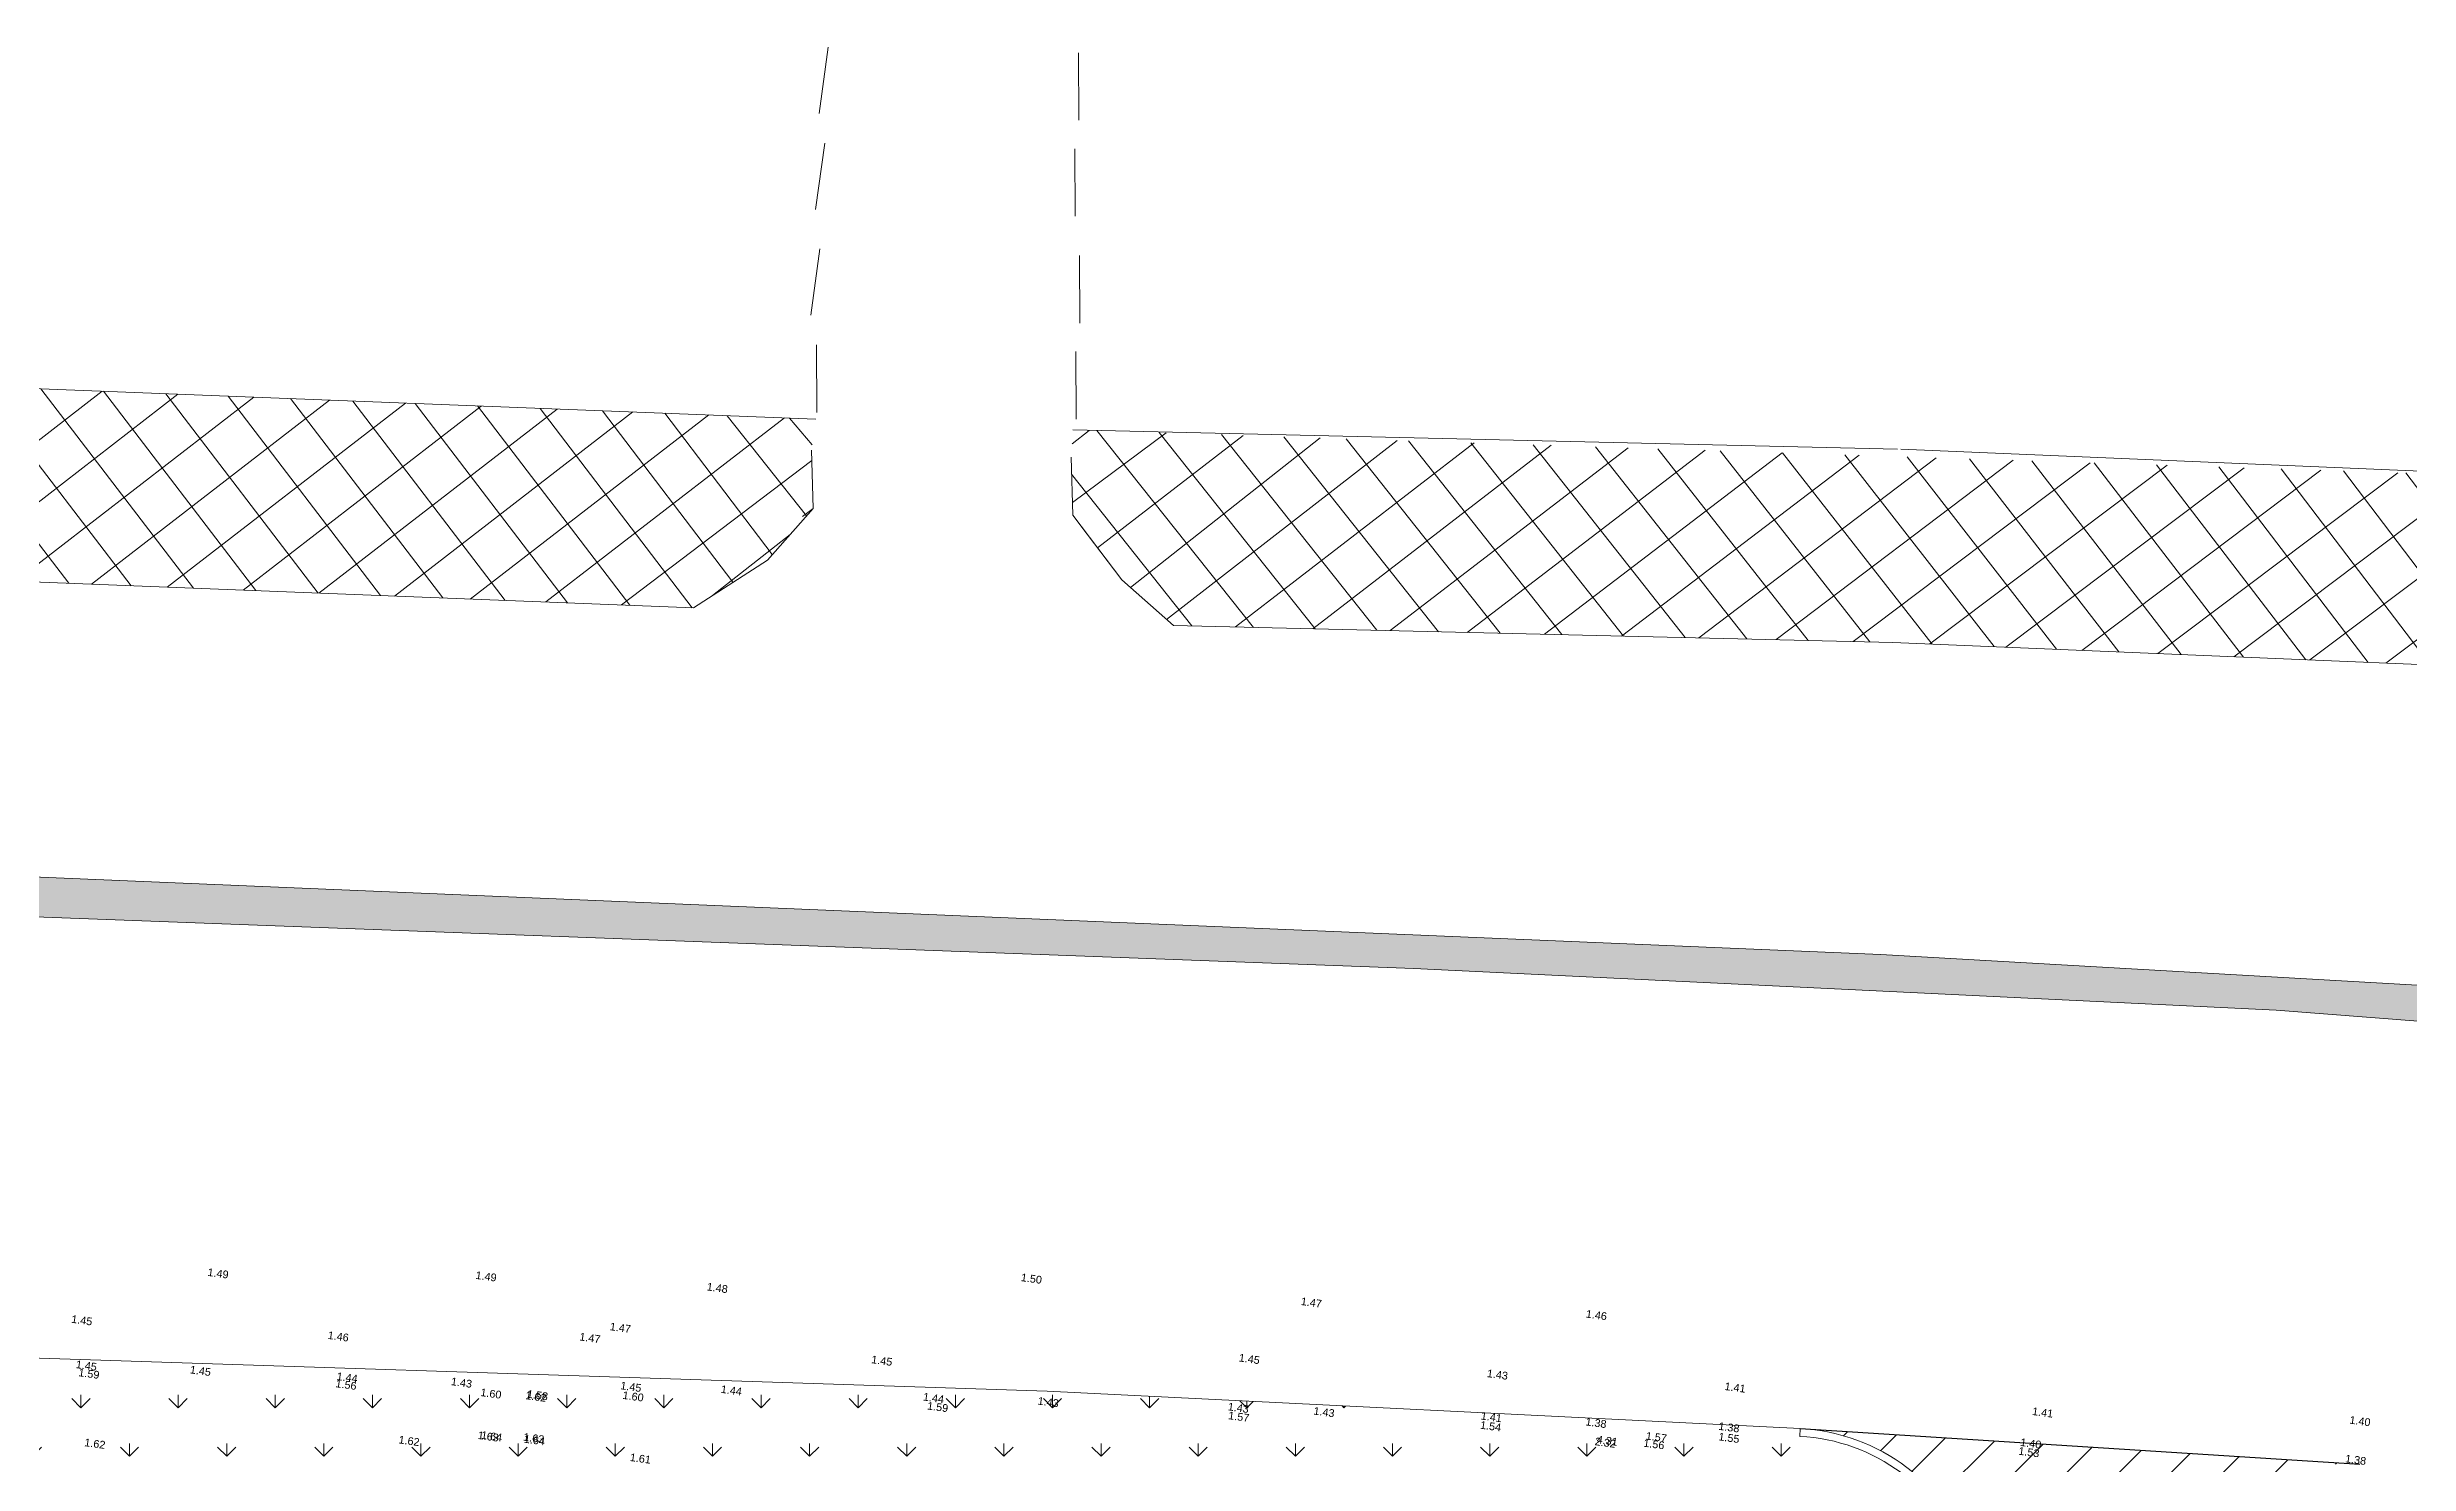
# Model space of a CAD drawing. Header units: millimetres. Extents: x -286774 to 170591, y -126585 to 81607.
# Drawn here: x -63320 to -2200, y 44583 to 81236 of the extents above; entities that cross this region are included whole.
import ezdxf

# ---------------------------------------------------------------- set-up
doc = ezdxf.new("R2010")
doc.units = ezdxf.units.MM
doc.header["$LTSCALE"] = 100
doc.header["$MEASUREMENT"] = 0
for name, color, linetype, lineweight in [('3.Curb', 6, 'Continuous', 15), ('ARC-VIEW', 90, 'Continuous', 5), ('ARC_HATCH', 8, 'Continuous', 9), ('TAN CANG-profile- REVISE1$0$8', 17, 'Continuous', 0)]:
    doc.layers.add(name, color=color, linetype=linetype, lineweight=lineweight)
doc.layers.add('Elevation', color=1, linetype='Continuous', plot=False)
doc.styles.get("Standard").update_dxf_attribs({"font": 'arial.ttf'})
pattern_1 = [(90, (-806731.8531837878, -471948.6691231354), (-1257.23585680964, 1257.235856790361), [333.3749999999998, -2181.096713599998]), (45.0000000004393, (-806731.8531837878, -471948.6691231354), (-1257.235856959321, 1257.235856940042), [333.3749999999997, -1444.624999999999]), (135.0000000004393, (-806731.8531837878, -471948.6691231354), (-1257.235856940042, -1257.235856959321), [333.3750000000001, -1444.625])]

msp = doc.modelspace()

# ---------------------------------------------------------------- hatches: boundary and pattern name
at = {"layer": 'ARC_HATCH'}
h = msp.add_hatch(dxfattribs=at)
h.set_pattern_fill('ANSI31', color=256, scale=300, angle=-7.830578339296972, style=0)
h.set_pattern_definition([(45.00000000044232, (-67326.06832770281, -76581.45206561216), (-673.519209085386, 673.5192090749871), [])])
edge = h.paths.add_edge_path()
edge.add_line((-17951.96605207724, 45491.28811772565), (-3469.622942011745, 44570.2860352595))
edge.add_arc((-3799.994029289461, 39581.21247986048), 4999.999999856129, 86.21146612202753, 152.0566139728297)
edge.add_line((-8217.049262736342, 41924.20694480643), (-8799.994097613322, 39360.98764458434))
edge.add_line((-8799.994097528397, 39360.98764460087), (-8799.999825022474, 20835.572820916))
edge.add_line((-8799.999825021252, 20835.57282099292), (-13200.09036469663, 20809.55286417309))
edge.add_line((-13200.0903647081, 20809.55286409003), (-13200.0846272051, 39397.07485001))
edge.add_line((-13200.08462728281, 39397.07485003951), (-13467.23875030479, 42109.95340818899))
edge.add_arc((-18200.08428765589, 40497.44817846997), 4999.999999679447, 18.81424516401842, 87.15588117986705)
at = {"layer": 'TAN CANG-profile- REVISE1$0$8'}
h = msp.add_hatch(dxfattribs=at)
h.set_pattern_fill('ANSI37', color=256, scale=10000, angle=-7.830578339296972, style=0)
h.set_pattern_definition([(37.16942166070303, (-763304756.1417773, -1100613173.810192), (-755.2174082202635, 996.0655933828194), []), (127.169421660703, (-763304756.1417773, -1100613173.810192), (-996.0655933828194, -755.2174082202635), [])])
h.paths.add_polyline_path([(-84427.1524652947, 73215.65404080319), (-83986.19209315378, 70875.80008298832), (-83774.80742644437, 70597.00222867606), (-83174.36002217629, 69515.51740557172), (-82117.43669085251, 68121.52813359418), (-46597.49415185384, 66732.76282678878), (-44679.61576527089, 67967.36423074956), (-43497.01115925726, 69303.08541568137), (-43539.86285525514, 70807.33957225319), (-43429.10363860358, 71612.70471740699)])
h.paths.add_polyline_path([(-15553.57743349858, 65836.61842900065), (960.8483577513834, 65140.95863336454), (2016.080544725293, 65941.05494841501), (2910.20878289931, 67469.7599169363), (3370.184548493009, 68508.44666575601), (4037.698532285984, 70015.78244595522), (-36771.91649525904, 71335.54263824197), (-36821.2790450115, 70632.53531400643), (-36778.42734840245, 69128.28115662858), (-35510.1193529556, 67455.4940316571), (-34174.3981655644, 66272.8894260272)])
h = msp.add_hatch(dxfattribs=at)
h.set_pattern_fill('GRASS', color=256, scale=70, angle=-7.830578339296972)
h.set_pattern_definition(pattern_1)
h.paths.add_polyline_path([(-162229.1703474589, 54739.94069029398), (-154926.5222732646, 56202.84225944064), (-147439.8553905435, 57351.81163285307), (-132099.3972806593, 58844.30071909905), (-116577.660195743, 59490.10179865673), (-101244.5083177762, 59561.90872411391), (-72623.41691355198, 59074.31552011213), (-27952.87098887283, 57399.47164868099), (-5630.177380227251, 56317.36957735803), (5507.190135904821, 55459.38559091861), (16620.63459146419, 54292.67946959518), (17600.99965588993, 54157.85308914528), (18124.88877199357, 54335.53116217793), (18192.30195939727, 54825.71368262534), (17980.91729363252, 55104.51153680765), (5937.738944076118, 56511.04338488916), (-15866.23796111159, 57761.58483267693), (-64944.85204426362, 59819.4624405197), (-89499.1799408563, 60866.85534520082), (-113991.8431062577, 61517.1303456505), (-121513.1138861688, 61302.87186609786), (-138596.8032437545, 60715.31392945659), (-147609.2728571604, 60164.78395726306), (-156703.4963575786, 59299.9745205443), (-165705.4766945411, 58013.55152426336), (-174441.2168188735, 56198.18086922921), (-182736.7196807279, 53746.52846289678), (-190417.9882695719, 50551.26019021102), (-191254.3818477303, 49917.10618002278), (-191355.5016302972, 49181.83239834935), (-190111.7551252138, 45514.60859693728), (-189410.1879396159, 45168.39755351057), (-188674.9141675085, 45067.27777225927), (-182570.6714659911, 48126.77549222753), (-176097.4779635517, 50735.99403778564), (-169301.5665844643, 52929.0201932068)])
h = msp.add_hatch(dxfattribs=at)
h.set_pattern_fill('GRASS', color=256, scale=70, angle=-7.830578339296972)
h.set_pattern_definition(pattern_1)
edge = h.paths.add_edge_path()
edge.add_arc((-18200.08428708604, 40497.44817911358), 4799.999999430394, 19.73306017940991, 87.15588117986334)
edge.add_line((-17961.91378501616, 45291.53566339951), (-17951.96605193458, 45491.28811856527))
edge.add_arc((-18200.08428666671, 40497.44817953727), 4999.999998935446, 87.15560626068383, 87.1558811956573)
edge.add_line((-17951.99001511722, 45491.2893084477), (-37436.21318816132, 46459.26647183787))
edge.add_line((-37436.21318809234, 46459.26647197695), (-70634.09768255858, 47548.84941871867))
edge.add_line((-70634.09768259991, 47548.84941870552), (-70733.08408778242, 45352.14354602351))
edge.add_line((-70733.08408774645, 45352.14354590951), (-70760.35881910415, 44551.50757545511))
edge.add_line((-70760.35881912243, 44551.5075755272), (-70781.67046535783, 44273.91489036234))
edge.add_line((-70781.67046529544, 44273.91489035751), (-49559.27344414155, 43475.24225016129))
edge.add_line((-49559.27344414825, 43475.24225022238), (-32652.37746863451, 42838.97692937347))
edge.add_line((-32652.37746864371, 42838.9769293409), (-13681.96005842643, 42118.11268727107))

# ---------------------------------------------------------------- linework, layer by layer
at = {"ltscale": 0.5}
msp.add_line((-17951.96605207724, 45491.28811772565), (-3469.622941071633, 44570.28603491776), dxfattribs=at)
at = {"layer": '3.Curb', "flags": 128}
msp.add_lwpolyline([(-17951.99001467729, 45491.28930814656, -0.3073614288290949), (-13467.23875030386, 42109.953408202), (-13681.96005829028, 42118.11268631979, 0.3029789761542394), (-17961.91378543538, 45291.53566297585), (-17951.96605219541, 45491.28811774189)], format="xyb", dxfattribs=at)
at = {"layer": 'ARC-VIEW'}
for p, q in [((-43104.55094598047, 81235.99888093276), (-43340.49710475979, 79520.36005952048)), ((-36621.91329381941, 79345.55580021524), (-36631.05839609483, 81094.90121628596)), ((-43196.5256264637, 78751.37968441834), (-43432.47178501869, 77035.74086201254)), ((-36713.88797367096, 76860.93660216995), (-36723.03307597886, 78610.28201800447)), ((-43322.2069004568, 76021.66922645051), (-43558.15305939864, 74306.03040385725)), ((-36594.4779880353, 74097.5195514245), (-36603.62309114926, 75846.86496664783)), ((-43414.18158066273, 73537.05002845394), (-43405.0364791489, 71787.70461296932)), ((-36686.45266851853, 71612.90035491005), (-36695.59777070838, 73362.24577072832)), ((-43429.10363860358, 71612.70471740699), (-84427.1524652947, 73215.65404080319)), ((-15435.806828434, 70832.3280931971), (-36771.91649525904, 71335.54263824197)), ((-43539.86285525514, 70807.33957225319), (-43497.01115925726, 69303.08541568137)), ((-36778.42734840245, 69128.28115662858), (-36821.2790450115, 70632.53531400643)), ((-43497.01115925726, 69303.08541568137), (-44679.61576527089, 67967.36423074956)), ((-43497.01115925726, 69303.08541568137), (-43775.80901381013, 69091.70074984738)), ((-35510.1193529556, 67455.4940316571), (-36567.04268377449, 68849.48330380589)), ((-46597.49415185384, 66732.76282678878), (-82117.43669085251, 68121.52813359418)), ((-44679.61576527089, 67967.36423074956), (-46597.49415185384, 66732.76282678878)), ((-34174.3981655644, 66272.8894260272), (-35510.1193529556, 67455.4940316571)), ((-15553.69960566075, 65833.71815721867), (-34174.3981655644, 66272.8894260272)), ((-15866.23812025739, 57761.58484180861), (5937.738943807431, 56511.04338468543))]:
    msp.add_line(p, q, dxfattribs=at)
at = {"layer": 'ARC-VIEW', "flags": 128}
for points in [[(-15343.14220144774, 70832.18816749183), (4037.698532285984, 70015.78244595522)], [(-15553.57743349858, 65836.61842900065), (960.8483577513834, 65140.95863336454)], [(-113991.8431065264, 61517.13034544677), (-89499.17994115746, 60866.85534476092), (-64944.8520445649, 59819.46244007979), (-15866.23821762635, 57761.58484340693)], [(-72623.41691382066, 59074.3155199084), (-27952.870989174, 57399.47164824112), (-5630.177380377776, 56317.36957713806), (5507.190135636134, 55459.38559071488), (16620.63452630374, 54292.67947614986)], [(-70634.09768023796, 47548.84941838072), (-37436.21318824298, 46459.26647175699), (-17951.96605207724, 45491.28811772565)]]:
    msp.add_lwpolyline(points, dxfattribs=at)
at = {"layer": 'TAN CANG-profile- REVISE1$0$8'}
for p, q in [((-35510.1193529556, 67455.4940316571), (-36778.42734840245, 69128.28115662858)), ((-44679.61576527089, 67967.36423074956), (-46597.49415185384, 66732.76282678878)), ((-34174.3981655644, 66272.8894260272), (-35510.1193529556, 67455.4940316571))]:
    msp.add_line(p, q, dxfattribs=at)

# ---------------------------------------------------------------- texts
at = {"layer": 'Elevation'}
for s, p in [('1.49', (-59179.79591541062, 49446.68458629791, 1486.5)), ('1.49', (-52242.61891223234, 49368.80752355747, 1487.4)), ('1.48', (-46260.11533962016, 49070.94800446655, 1481.9)), ('1.50', (-38129.73162840982, 49311.47232679876, 1495.8)), ('1.45', (-62706.61960916314, 48233.88521182981, 1453.2)), ('1.47', (-30884.35620979127, 48693.56938818588, 1472.5)), ('1.46', (-23506.43264764547, 48369.34600232415, 1461.3)), ('1.46', (-56069.26806761825, 47816.69364513743, 1459.3)), ('1.47', (-49555.95200746122, 47776.92053233976, 1472)), ('1.47', (-48768.02105252224, 48041.0321948699, 1473.4)), ('1.45', (-62588.73480667872, 47060.88617800396, 1448.9)), ('1.45', (-59636.80025999481, 46924.42947647332, 1447)), ('1.45', (-42001.02583889465, 47188.11438577781, 1446.8)), ('1.45', (-32489.86386352358, 47232.68834461157, 1451)), ('1.59', (-62521.99329930719, 46851.84376322709, 1592)), ('1.56', (-55867.2147374195, 46566.50737831336, 1556.3)), ('1.44', (-55838.88880748989, 46753.39076894436, 1435.7)), ('1.43', (-52879.57362400566, 46619.95668273537, 1434.8)), ('1.60', (-52117.15459374897, 46337.44710373531, 1602.4)), ('1.58', (-50913.27036911109, 46296.03860758212, 1583.8)), ('1.45', (-48494.98046745523, 46513.58897209041, 1445.3)), ('1.60', (-48437.68861011777, 46264.46022406746, 1598.3)), ('1.44', (-45895.02059247473, 46420.49112579257, 1439)), ('1.43', (-26067.92272559297, 46827.96144899474, 1431.3)), ('1.41', (-19917.19045280572, 46493.84362815596, 1414.2)), ('1.62', (-50954.23595572729, 46257.25831982867, 1617.1)), ('1.62', (-50954.23595572729, 46257.25831982867, 1617.1)), ('1.62', (-50953.17092682526, 46259.13067491051, 1617.9)), ('1.44', (-40662.17345865979, 46222.70115100736, 1443.5)), ('1.59', (-40555.38437969855, 45989.98170056411, 1594.3)), ('1.43', (-37694.64728663513, 46117.41079708068, 1433.3)), ('1.43', (-32773.93700453395, 45968.6044508106, 1430.2)), ('1.57', (-32762.12918145186, 45738.85333476476, 1569.6)), ('1.43', (-30555.7356436277, 45859.36854602037, 1428.4)), ('1.41', (-26225.65518736502, 45730.21541256267, 1405.9)), ('1.41', (-11956.52087080362, 45848.22751334247, 1411.8)), ('1.62', (-62368.2750249051, 45041.0150324494, 1622.4)), ('1.62', (-54235.7781639694, 45112.67685274682, 1619.8)), ('1.63', (-52187.90576707106, 45227.73881708605, 1631.5)), ('1.64', (-52099.53710962506, 45231.73636657973, 1636.4)), ('1.63', (-51010.16311831458, 45184.87842329314, 1634.7)), ('1.64', (-50991.3168441524, 45131.81593225525, 1636)), ('1.54', (-26244.67003974132, 45493.59970032981, 1544.8)), ('1.38', (-23516.53641899466, 45578.7005655566, 1377.5)), ('2.32', (-23276.58264331613, 45067.23898779835, 2324.4)), ('4.31', (-23226.0814368882, 45118.83964815568, 4313.799999999999)), ('1.57', (-21956.44974110217, 45212.73510627619, 1567.2)), ('1.55', (-20075.59696497559, 45192.28896664303, 1550.7)), ('1.38', (-20075.40409598197, 45463.79440452236, 1378.4)), ('1.40', (-12264.85349076195, 45047.77204583645, 1400.8)), ('1.40', (-3743.922965733916, 45625.22838849337, 1403.7)), ('1.61', (-48249.66275412613, 44656.8522595635, 1606.8)), ('1.56', (-22018.0376460572, 45028.40730055621, 1562.5)), ('1.53', (-12313.60085243545, 44820.29240997347, 1532.5)), ('1.38', (-3856.490346477833, 44623.22160943791, 1381.5))]:
    msp.add_text(s, height=200, rotation=352.1694216604599, dxfattribs=at).set_placement(p)

doc.saveas('drawing.dxf')
